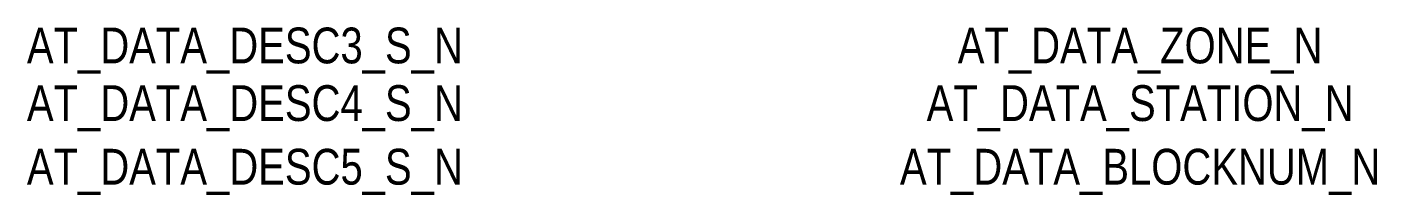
# Model space of a CAD drawing. Header units: millimetres. Extents: x -222 to -109, y 10 to 24.
import ezdxf
from ezdxf.enums import TextEntityAlignment as Align

# ---------------------------------------------------------------- set-up
doc = ezdxf.new("R2010")
doc.units = ezdxf.units.MM
doc.header["$MEASUREMENT"] = 0
doc.styles.add('TBM', font='arial.ttf')

msp = doc.modelspace()

# ---------------------------------------------------------------- texts
at = {"color": 7, "style": 'TBM', "width": 0.8}
for tag, p in [('AT_DATA_DESC3_S_N', (-204, 22.83)), ('AT_DATA_ZONE_N', (-129, 22.83)), ('AT_DATA_DESC4_S_N', (-204, 18)), ('AT_DATA_STATION_N', (-129, 18)), ('AT_DATA_DESC5_S_N', (-204, 12.67)), ('AT_DATA_BLOCKNUM_N', (-129, 12.67))]:
    msp.add_attdef(tag, text='', height=3, dxfattribs=at).set_placement(p, align=Align.MIDDLE_CENTER)

doc.saveas('drawing.dxf')
